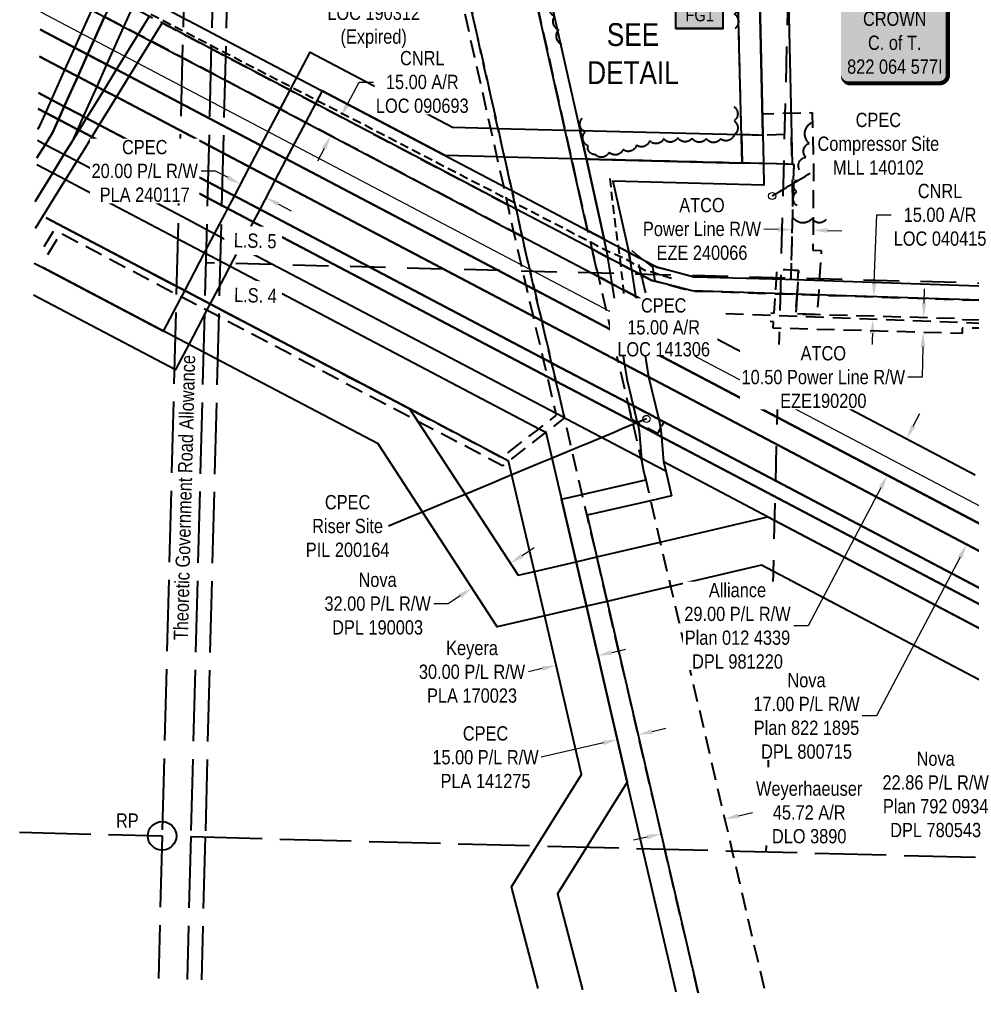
# Model space of a CAD drawing. Extents: x 382831 to 386779, y 6081170 to 6083974.
# Drawn here: x 383467 to 384134, y 6081184 to 6081867 of the extents above; entities that cross this region are included whole.
import ezdxf
from ezdxf.enums import TextEntityAlignment as Align

# ---------------------------------------------------------------- set-up
doc = ezdxf.new("R2010")
doc.units = 0
doc.header["$LTSCALE"] = 5
for name, pattern in [('0', [1, 1, 0]), ('foc-ACCESSROAD', [3.75, 2.5, -1.25]), ('foc-FLOWLINE', [3.75, 2.5, -1.25]), ('foc-LSD', [8, 5, -3]), ('foc-UNSURVEYED', [12.5, 10, -2.5]), ('UG_PIPE', [1.875, 1.25, -0.625])]:
    doc.linetypes.add(name, pattern=pattern)
for name, color, linetype in [('35', 37, 'Continuous'), ('AS-OWNER', 7, 'Continuous'), ('AS-PIPE-UG', 44, 'UG_PIPE'), ('C-AR', 13, 'foc-ACCESSROAD'), ('C-RW', 13, 'Continuous'), ('DETAIL-T', 7, 'Continuous'), ('F-AR', 190, 'foc-ACCESSROAD'), ('F-EZE', 190, 'foc-FLOWLINE'), ('F-RW', 190, 'Continuous'), ('F-WS', 190, 'foc-ACCESSROAD'), ('L-ROAD-T', 7, 'Continuous'), ('L-SECTION-LSD', 7, 'foc-LSD'), ('L-USEC', 7, 'foc-UNSURVEYED'), ('P-TEMP-BLOCKS', 250, 'Continuous'), ('T-BUSH', 110, '0')]:
    doc.layers.add(name, color=color, linetype=linetype)
for name, color, linetype, lineweight in [('AS-GENERAL', 48, 'Continuous', 18), ('C-AR-T', 13, 'Continuous', 9), ('F-AR-T', 190, 'Continuous', 9), ('F-EZE-T', 190, 'Continuous', 9), ('F-RW-T', 190, 'Continuous', 9), ('F-WS-T', 190, 'Continuous', 9)]:
    doc.layers.add(name, color=color, linetype=linetype, lineweight=lineweight)
doc.layers.add('P-75m DRAINAGE AREA', color=7, linetype='Continuous', true_color=0xf1f8f1)
doc.styles.add('100L', font='ARIALN.TTF', dxfattribs={"height": 11})
doc.styles.add('80', font='ARIALN.TTF', dxfattribs={"height": 10})
doc.styles.add('80CG', font='ARIALN.TTF', dxfattribs={"height": 10})
doc.styles.add('80L', font='ARIALN.TTF', dxfattribs={"height": 10})
doc.dimstyles.new('Compass 5 000', dxfattribs={"dimscale": 5, "dimtxt": 9, "dimasz": 2, "dimexe": 0.2, "dimexo": 0.0625, "dimgap": 0.5, "dimtad": 0, "dimtih": 1, "dimtoh": 1, "dimzin": 0, "dimdsep": 46, "dimtxsty": '80CG', "dimcen": 0.1, "dimse1": 1, "dimse2": 1, "dimclrd": 256, "dimclrt": 256, "dimaunit": 1, "dimadec": 4, "dimazin": 0, "dimtfac": 0.06, "dimtofl": 0, "dimtmove": 0, "dimatfit": 1, "dimfxl": 0.2, "dimtolj": 1, "dimtzin": 0, "dimlwd": -1, "dimarcsym": 0})

# ---------------------------------------------------------------- blocks, each defined once
blk = doc.blocks.new('RP')
at = {"layer": '35', "color": 3}
blk.add_circle((0, 0), 10, dxfattribs=at)
at = {"layer": '35', "color": 3, "style": '80'}
blk.add_attdef('RP_001', (-32.36, 5.75), '', height=10, dxfattribs=at)
blk = doc.blocks.new('*D440')
at = {"layer": 'F-RW-T', "transparency": 16777216}
for p, q in [((383910.2, 6081367.82), (383919.94, 6081370.08)), ((383876.18, 6081359.91), (383832.59, 6081349.77))]:
    blk.add_line(p, q, dxfattribs=at)
for points in [[(383909.82, 6081369.44), (383910.58, 6081366.19), (383900.46, 6081365.55)], [(383875.81, 6081361.53), (383876.56, 6081358.28), (383885.92, 6081362.17)]]:
    blk.add_solid(points, dxfattribs=at)
at = {"layer": 'F-RW-T', "transparency": 16777216, "insert": (383793.5, 6081349.77), "char_height": 10, "attachment_point": 5, "style": '80CG'}
blk.add_mtext('\\A1;CPEC\\P15.00 P/L R/W\\PPLA 141275', dxfattribs=at)
blk = doc.blocks.new('*D441')
at = {"layer": 'F-AR-T', "transparency": 16777216}
for p, q in [((383970.85, 6081308.83), (383980.59, 6081311.1)), ((383906.87, 6081293.93), (383897.13, 6081291.66))]:
    blk.add_line(p, q, dxfattribs=at)
for points in [[(383970.47, 6081310.45), (383971.23, 6081307.2), (383961.11, 6081306.56)], [(383906.49, 6081295.55), (383907.24, 6081292.3), (383916.61, 6081296.2)]]:
    blk.add_solid(points, dxfattribs=at)
at = {"layer": 'F-AR-T', "transparency": 16777216, "insert": (384020.34, 6081311.1), "char_height": 10, "attachment_point": 5, "style": '80CG', "bg_fill": 3, "box_fill_scale": 1.1, "bg_fill_color": 256, "bg_fill_true_color": 13158600, "bg_fill_transparency": 0}
blk.add_mtext('\\A1;Weyerhaeuser\\P45.72 A/R\\PDLO 3890', dxfattribs=at)
blk = doc.blocks.new('*D443')
at = {"layer": 'C-AR-T', "transparency": 16777216}
for p, q in [((383696.71, 6081807.32), (383704.89, 6081822.86)), ((383704.89, 6081822.86), (383714.89, 6081822.86)), ((383680.42, 6081776.36), (383675.77, 6081767.52))]:
    blk.add_line(p, q, dxfattribs=at)
for points in [[(383695.24, 6081808.09), (383698.19, 6081806.54), (383692.05, 6081798.47)], [(383678.95, 6081777.14), (383681.9, 6081775.59), (383685.08, 6081785.21)]]:
    blk.add_solid(points, dxfattribs=at)
at = {"layer": 'C-AR-T', "transparency": 16777216, "insert": (383749.19, 6081822.86), "char_height": 10, "attachment_point": 5, "style": '80CG', "bg_fill": 3, "box_fill_scale": 1.1, "bg_fill_color": 256, "bg_fill_true_color": 13158600, "bg_fill_transparency": 0}
blk.add_mtext('\\A1;CNRL\\P15.00 A/R\\PLOC 090693', dxfattribs=at)
blk = doc.blocks.new('*D444')
at = {"layer": 'F-AR-T', "transparency": 16777216}
for p, q in [((383790.81, 6081887.02), (383800.57, 6081889.21)), ((383766.42, 6081881.55), (383751.41, 6081878.18))]:
    blk.add_line(p, q, dxfattribs=at)
for points in [[(383766.06, 6081883.17), (383766.79, 6081879.92), (383776.18, 6081883.74)], [(383790.45, 6081888.65), (383791.18, 6081885.39), (383781.06, 6081884.83)]]:
    blk.add_solid(points, dxfattribs=at)
at = {"layer": 'F-AR-T', "transparency": 16777216, "insert": (383715.13, 6081878.18), "char_height": 10, "attachment_point": 5, "style": '80CG'}
blk.add_mtext('\\A1;Paramount\\P5.00 P/L R/W\\PLOC 190312\\P(Expired)', dxfattribs=at)
blk = doc.blocks.new('*D446')
at = {"layer": 'C-AR-T', "transparency": 16777216}
for p, q in [((384065.95, 6081682.56), (384067.72, 6081729.78)), ((384067.72, 6081729.78), (384077.72, 6081729.78)), ((384064.6, 6081646.58), (384064.23, 6081636.58))]:
    blk.add_line(p, q, dxfattribs=at)
for points in [[(384064.28, 6081682.62), (384067.62, 6081682.49), (384065.57, 6081672.56)], [(384062.93, 6081646.64), (384066.27, 6081646.51), (384064.97, 6081656.57)]]:
    blk.add_solid(points, dxfattribs=at)
at = {"layer": 'C-AR-T', "transparency": 16777216, "insert": (384112.06, 6081729.78), "char_height": 10, "attachment_point": 5, "style": '80CG'}
blk.add_mtext('\\A1;CNRL\\P15.00 A/R\\PLOC 040415', dxfattribs=at)
blk = doc.blocks.new('*D448')
at = {"layer": 'F-EZE-T', "transparency": 16777216}
for p, q in [((384100.83, 6081667.98), (384101.11, 6081677.98)), ((384099.99, 6081637.5), (384099.4, 6081616.11)), ((384099.4, 6081616.11), (384089.4, 6081616.11))]:
    blk.add_line(p, q, dxfattribs=at)
for points in [[(384099.17, 6081668.03), (384102.5, 6081667.93), (384100.56, 6081657.98)], [(384098.32, 6081637.55), (384101.65, 6081637.45), (384100.26, 6081647.5)]]:
    blk.add_solid(points, dxfattribs=at)
at = {"layer": 'F-EZE-T', "transparency": 16777216, "insert": (384030.25, 6081616.11), "char_height": 10, "attachment_point": 5, "style": '80CG', "bg_fill": 3, "box_fill_scale": 1.1, "bg_fill_color": 256, "bg_fill_true_color": 13158600, "bg_fill_transparency": 0}
blk.add_mtext('\\A1;ATCO\\P10.50 Power Line R/W\\PEZE190200', dxfattribs=at)
blk = doc.blocks.new('*D449')
at = {"layer": 'F-RW-T', "transparency": 16777216}
for p, q in [((383881.94, 6081423.24), (383891.68, 6081425.51)), ((383833.27, 6081411.9), (383823.53, 6081409.63))]:
    blk.add_line(p, q, dxfattribs=at)
for points in [[(383881.57, 6081424.86), (383882.32, 6081421.61), (383872.2, 6081420.97)], [(383832.89, 6081413.53), (383833.65, 6081410.28), (383843.01, 6081414.17)]]:
    blk.add_solid(points, dxfattribs=at)
at = {"layer": 'F-RW-T', "transparency": 16777216, "insert": (383784.06, 6081409.63), "char_height": 10, "attachment_point": 5, "style": '80CG'}
blk.add_mtext('\\A1;Keyera\\P30.00 P/L R/W\\PPLA 170023', dxfattribs=at)
blk = doc.blocks.new('*D450')
at = {"layer": 'F-RW-T', "transparency": 16777216}
for p, q in [((383819.26, 6081491.24), (383827.64, 6081496.71)), ((383775.73, 6081462.85), (383767.35, 6081457.39)), ((383767.35, 6081457.39), (383757.35, 6081457.39))]:
    blk.add_line(p, q, dxfattribs=at)
for points in [[(383818.35, 6081492.64), (383820.17, 6081489.85), (383810.88, 6081485.78)], [(383774.82, 6081464.25), (383776.64, 6081461.46), (383784.1, 6081468.32)]]:
    blk.add_solid(points, dxfattribs=at)
at = {"layer": 'F-RW-T', "transparency": 16777216, "insert": (383717.88, 6081457.39), "char_height": 10, "attachment_point": 5, "style": '80CG'}
blk.add_mtext('\\A1;Nova\\P32.00 P/L R/W\\PDPL 190003', dxfattribs=at)
blk = doc.blocks.new('*D451')
at = {"layer": 'F-RW-T', "transparency": 16777216}
for p, q in [((384229.31, 6081458.36), (384233.97, 6081467.21)), ((384209.37, 6081420.44), (384158.51, 6081323.75)), ((384158.51, 6081323.75), (384148.51, 6081323.75))]:
    blk.add_line(p, q, dxfattribs=at)
for points in [[(384227.84, 6081459.13), (384230.79, 6081457.58), (384224.66, 6081449.51)], [(384207.89, 6081421.22), (384210.84, 6081419.67), (384214.02, 6081429.29)]]:
    blk.add_solid(points, dxfattribs=at)
at = {"layer": 'F-RW-T', "transparency": 16777216, "insert": (384108.97, 6081323.75), "char_height": 10, "attachment_point": 5, "style": '80CG'}
blk.add_mtext('\\A1;Nova\\P22.86 P/L R/W\\PPlan 792 0934\\PDPL 780543', dxfattribs=at)
blk = doc.blocks.new('*D452')
at = {"layer": 'F-RW-T', "transparency": 16777216}
for p, q in [((384143.33, 6081522.78), (384147.98, 6081531.63)), ((384126.11, 6081490.04), (384067.56, 6081378.73)), ((384067.56, 6081378.73), (384057.56, 6081378.73))]:
    blk.add_line(p, q, dxfattribs=at)
for points in [[(384141.85, 6081523.55), (384144.8, 6081522), (384138.67, 6081513.93)], [(384124.63, 6081490.82), (384127.58, 6081489.27), (384130.76, 6081498.89)]]:
    blk.add_solid(points, dxfattribs=at)
at = {"layer": 'F-RW-T', "transparency": 16777216, "insert": (384018.47, 6081378.73), "char_height": 10, "attachment_point": 5, "style": '80CG', "bg_fill": 3, "box_fill_scale": 1.1, "bg_fill_color": 256, "bg_fill_true_color": 13158600, "bg_fill_transparency": 0}
blk.add_mtext('\\A1;Nova\\P17.00 P/L R/W\\PPlan 822 1895\\PDPL 800715', dxfattribs=at)
blk = doc.blocks.new('*D453')
at = {"layer": 'F-RW-T', "transparency": 16777216}
for p, q in [((384093.25, 6081581.8), (384097.9, 6081590.65)), ((384070.47, 6081538.5), (384019.63, 6081441.84)), ((384019.63, 6081441.84), (384009.63, 6081441.84))]:
    blk.add_line(p, q, dxfattribs=at)
for points in [[(384091.77, 6081582.58), (384094.72, 6081581.02), (384088.59, 6081572.95)], [(384069, 6081539.28), (384071.95, 6081537.72), (384075.13, 6081547.35)]]:
    blk.add_solid(points, dxfattribs=at)
at = {"layer": 'F-RW-T', "transparency": 16777216, "insert": (383970.09, 6081441.84), "char_height": 10, "attachment_point": 5, "style": '80CG', "bg_fill": 3, "box_fill_scale": 1.1, "bg_fill_color": 256, "bg_fill_true_color": 13158600, "bg_fill_transparency": 0}
blk.add_mtext('\\A1;Alliance\\P29.00 P/L R/W\\PPlan 012 4339\\PDPL 981220', dxfattribs=at)
blk = doc.blocks.new('*D473')
at = {"layer": 'F-RW-T', "transparency": 16777216}
for p, q in [((383604.21, 6081760.52), (383594.21, 6081760.52)), ((383613.07, 6081755.86), (383604.21, 6081760.52)), ((383648.47, 6081737.25), (383657.32, 6081732.6))]:
    blk.add_line(p, q, dxfattribs=at)
for points in [[(383613.84, 6081757.34), (383612.29, 6081754.39), (383621.92, 6081751.21)], [(383649.24, 6081738.73), (383647.69, 6081735.78), (383639.61, 6081741.91)]]:
    blk.add_solid(points, dxfattribs=at)
at = {"layer": 'F-RW-T', "transparency": 16777216, "insert": (383554.67, 6081760.52), "char_height": 10, "attachment_point": 5, "style": '80CG', "bg_fill": 3, "box_fill_scale": 1.1, "bg_fill_color": 256, "bg_fill_true_color": 13158600, "bg_fill_transparency": 0}
blk.add_mtext('\\A1;CPEC\\P20.00 P/L R/W\\PPLA 240117', dxfattribs=at)
blk = doc.blocks.new('Temp_Area5')
at = {"true_color": 0x99e6ff}
h = blk.add_hatch(color=141, dxfattribs=at)
h.dxf.hatch_style = 1
h.paths.add_polyline_path([(-16.83, -9.44), (16.33, -9.44), (16.33, 9.05), (-16.83, 9.05)])
at = {"color": 250}
for points in [[(-17.03, -9.64), (16.53, -9.64), (16.53, 9.25), (-17.03, 9.25)], [(-16.93, -9.54), (16.43, -9.54), (16.43, 9.15), (-16.93, 9.15)]]:
    blk.add_lwpolyline(points, close=True, dxfattribs=at)
at = {"color": 250, "style": '80L'}
blk.add_attdef('TEMPORARY', text='', height=9, dxfattribs=at).set_placement((0, -0.15), align=Align.MIDDLE_CENTER)
blk = doc.blocks.new('*D481')
at = {"layer": 'F-EZE-T', "transparency": 16777216}
for p, q in [((383998.58, 6081719.63), (383988.58, 6081719.88)), ((384033.15, 6081718.76), (384043.15, 6081718.51))]:
    blk.add_line(p, q, dxfattribs=at)
for points in [[(383998.62, 6081721.29), (383998.54, 6081717.96), (384008.58, 6081719.38)], [(384033.2, 6081720.43), (384033.11, 6081717.1), (384023.16, 6081719.01)]]:
    blk.add_solid(points, dxfattribs=at)
at = {"layer": 'F-EZE-T', "transparency": 16777216, "insert": (383945.2, 6081719.88), "char_height": 10, "attachment_point": 5, "style": '80CG'}
blk.add_mtext('\\A1;ATCO\\PPower Line R/W\\PEZE 240066', dxfattribs=at)
blk = doc.blocks.new('*U482')
h = blk.add_hatch(color=59)
edge = h.paths.add_edge_path()
edge.add_line((-31.5, -28.5), (31.5, -28.5))
edge.add_arc((31.5, -22.5), 6, 270, 360)
edge.add_line((37.5, -22.5), (37.5, 21))
edge.add_arc((31.5, 21), 6, 0, 90)
edge.add_line((31.5, 27), (-31.5, 27))
edge.add_arc((-31.5, 21), 6, 90, 180)
edge.add_line((-37.5, 21), (-37.5, -22.5))
edge.add_arc((-31.5, -22.5), 6, 180, 270)
at = {"color": 1, "flags": 128}
blk.add_lwpolyline([(-31.5, -28.5, 3, 3, 0), (31.5, -28.5, 3, 3, 0.414214), (37.5, -22.5, 3, 3, 0), (37.5, 21, 3, 0, 0.414214), (31.5, 27, 0, 0, 0), (-31.5, 27, 0, 0, 0.414214), (-37.5, 21, 0, 0, 0), (-37.5, -22.5, 0, 3, 0.414214)], format="xyseb", close=True, dxfattribs=at)
blk.add_lwpolyline([(-7.47, -4.32, 0, 7.5, 0), (0, 0, 0, 0, 0)], format="xyseb", dxfattribs=at)
at = {"color": 1, "style": '80'}
blk.add_attdef('ENTER_TEXT_001', (-35.99, -5), '', height=10, dxfattribs=at)

msp = doc.modelspace()

# ---------------------------------------------------------------- linework, layer by layer
at = {"layer": 'AS-GENERAL', "flags": 128}
msp.add_lwpolyline([(383896.066, 6081704.851), (383910.304, 6081693.3)], dxfattribs=at)
at = {"layer": 'AS-PIPE-UG', "flags": 128}
for points in [[(383923.793, 6081685.161), (383910.399, 6081689.623), (383905.214, 6081690.861), (383891.487, 6081698.964), (383879.256, 6081704.232), (383558.792, 6081870.282)], [(383890.541, 6081674.655), (383889.509, 6081685.295), (383887.429, 6081702.61), (383886.614, 6081708.062), (383884.371, 6081724.924), (383882.113, 6081744.034), (383880.868, 6081755.99)]]:
    msp.add_lwpolyline(points, dxfattribs=at)
at = {"layer": 'C-AR', "flags": 128}
msp.add_lwpolyline([(383482.757, 6081908.591), (383521.894, 6081887.998), (383523.472, 6081887.168), (383523.824, 6081886.983), (383530.633, 6081883.401), (383532.315, 6081882.516), (383532.717, 6081882.307), (383543.904, 6081876.419), (383546.016, 6081875.309), (383552.115, 6081872.102), (383552.752, 6081871.768), (383558.002, 6081869), (383566.821, 6081864.369), (383580.118, 6081857.369), (383584.459, 6081855.084), (383614.218, 6081839.424), (383814.957, 6081733.799), (383819.141, 6081714.688), (383613.785, 6081822.727), (383584.026, 6081838.383), (383572.241, 6081844.583), (383558.942, 6081851.579), (383550.122, 6081856.22), (383539.863, 6081861.616), (383526.557, 6081868.615), (383517.666, 6081873.293), (383482.324, 6081891.887)], dxfattribs=at)
msp.add_lwpolyline([(384344.712, 6081670.963), (384297.753, 6081649.896), (384267.485, 6081650.639), (384259.245, 6081650.841), (384253.302, 6081650.987), (384250.694, 6081651.05), (384139.303, 6081653.782), (383993.969, 6081659.233), (383919.236, 6081662.038), (383900.863, 6081671.699), (383898.586, 6081672.897), (383884.382, 6081680.369), (383882.105, 6081681.566), (383873.81, 6081685.93), (383872.572, 6081686.588), (383868.03, 6081705.942), (383879.299, 6081700.01), (383895.78, 6081691.336), (383910.01, 6081683.846), (383912.168, 6081683.283), (383938.231, 6081676.468), (383996.961, 6081674.566), (384011.943, 6081674.08), (384190.274, 6081668.304), (384191.562, 6081668.26), (384215.248, 6081667.435), (384221.722, 6081667.22), (384268.822, 6081665.668), (384279.918, 6081665.333), (384283.87, 6081666.118), (384307.922, 6081670.893), (384384.206, 6081705.718), (384385.58, 6081705.722), (384385.165, 6081689.43), (384344.712, 6081670.963)], close=True, dxfattribs=at)
at = {"layer": 'C-RW', "flags": 128}
msp.add_lwpolyline([(383931.111, 6082021.201), (383925.592, 6081901.358), (383904.74, 6081900.909), (383834.851, 6081899.394), (383864.216, 6081768.783), (383876.568, 6081712.74), (383864.984, 6081718.891), (383824.856, 6081898.349), (383824.676, 6081899.177), (383822.785, 6081909.132), (383916.04, 6081911.197), (383920.631, 6082010.869), (383893.974, 6082010.021), (383893.656, 6082020.009), (383931.111, 6082021.201)], close=True, dxfattribs=at)
for points in [[(383546.017, 6081875.311), (383539.863, 6081861.615), (383527.978, 6081835.168), (383521.001, 6081819.643), (383511.618, 6081798.763), (383507.516, 6081789.638), (383503.722, 6081781.192), (383498.06, 6081772.024), (383490.166, 6081759.242), (383477.787, 6081739.196)], [(383477.787, 6081739.196), (383490.166, 6081759.241), (383498.06, 6081772.025), (383503.722, 6081781.192), (383508.635, 6081789.049), (383513.947, 6081797.544), (383525.964, 6081817.036), (383534.9, 6081831.529), (383550.122, 6081856.22), (383558.002, 6081869)], [(383572.077, 6081872.904), (383584.749, 6081866.244), (383585.379, 6081865.913), (383614.507, 6081850.601), (383808.679, 6081748.535), (383812.048, 6081746.758), (383865.006, 6081718.827), (383876.568, 6081712.74), (383893.914, 6081703.608), (383910.401, 6081694.959), (383913.642, 6081693.274), (383939.64, 6081686.429), (384003.576, 6081684.804), (384145.672, 6081679.854)], [(384190.274, 6081668.304), (383938.231, 6081676.468), (383912.168, 6081683.283), (383910.004, 6081683.849), (383895.78, 6081691.336), (383879.299, 6081700.01), (383868.027, 6081705.943), (383814.957, 6081733.799), (383614.218, 6081839.431), (383584.459, 6081855.084), (383580.119, 6081857.372), (383566.821, 6081864.371), (383558.942, 6081851.579), (383543.731, 6081826.884), (383534.802, 6081812.388), (383522.792, 6081792.891), (383517.541, 6081784.364), (383511.918, 6081775.237), (383507.021, 6081767.313), (383499.121, 6081754.531), (383493.748, 6081745.838), (383477.873, 6081720.155)], [(383479.158, 6081769.716), (383484.87, 6081778.962), (383490.044, 6081787.338), (383494.216, 6081796.63), (383498.318, 6081805.758), (383507.696, 6081826.636), (383514.67, 6081842.161), (383526.562, 6081868.608)], [(384490.863, 6081255.216), (384467.585, 6081267.471), (384396.547, 6081304.874), (383991.511, 6081518.118), (383918.3, 6081556.662), (383919.794, 6081550.186), (383902.283, 6081559.395), (383850.261, 6081586.761), (383848.837, 6081587.511), (383842.983, 6081590.589), (383610.932, 6081712.651), (383581.173, 6081728.305), (383517.661, 6081761.714), (383507.021, 6081767.312), (383498.06, 6081772.025), (383484.869, 6081778.962), (383479.471, 6081781.802)]]:
    msp.add_lwpolyline(points, dxfattribs=at)
at = {"layer": 'C-RW'}
for points in [[(383480.337, 6081815.216), (383489.4, 6081810.449), (383498.315, 6081805.76), (383509.093, 6081800.092), (383511.618, 6081798.763), (383513.946, 6081797.54), (383522.791, 6081792.889), (383536.092, 6081785.893), (383582.039, 6081761.727), (383611.798, 6081746.073), (383839.789, 6081626.145), (383841.41, 6081625.293), (383893.309, 6081597.993), (383894.473, 6081597.382), (383894.949, 6081597.131), (383895.799, 6081596.683), (383896.728, 6081596.196), (383911.429, 6081588.466), (383911.978, 6081588.173), (383913.156, 6081587.553), (384390.189, 6081336.629), (384397.268, 6081332.905), (384491.046, 6081283.575)], [(384490.973, 6081272.319), (384396.981, 6081321.761), (384385.535, 6081327.786), (383914.939, 6081575.325), (383913.861, 6081575.895), (383898.526, 6081583.992), (383897.356, 6081584.617), (383896.807, 6081584.913), (383896.327, 6081585.166), (383842.791, 6081613.323), (383836.941, 6081616.398), (383611.511, 6081734.977), (383581.751, 6081750.595), (383530.841, 6081777.377), (383517.543, 6081784.368), (383508.638, 6081789.054), (383507.517, 6081789.641), (383503.581, 6081791.714), (383501.929, 6081792.583), (383494.215, 6081796.633), (383490.334, 6081798.681), (383485.293, 6081801.329), (383480.049, 6081804.087)]]:
    msp.add_lwpolyline(points, dxfattribs=at)
at = {"layer": 'F-AR', "flags": 128}
for points in [[(383942.543, 6081184.829), (383919.947, 6081281.846), (383878.705, 6081458.954), (383871.449, 6081490.107), (383864.634, 6081519.358), (383861.265, 6081533.948), (383848.837, 6081587.511), (383842.791, 6081613.324), (383839.789, 6081626.145), (383832.898, 6081655.572), (383827.77, 6081677.467), (383820.375, 6081709.053), (383819.141, 6081714.688), (383814.957, 6081733.799), (383812.048, 6081746.758), (383780.039, 6081889.366), (383773.91, 6081924.061), (383771.141, 6081988.165), (383771.738, 6082051.41), (383771.905, 6082063.704), (383772.108, 6082078.7), (383772.243, 6082088.671), (383772.262, 6082090.094), (383772.379, 6082098.695), (383772.502, 6082107.79), (383773.502, 6082113.691), (383786.008, 6082187.511), (383787.453, 6082193.539)], [(383834.151, 6082192.312), (383830.805, 6082178.357), (383820.366, 6082116.736), (383819.916, 6082114.096), (383818.147, 6082103.64), (383818.086, 6082099.151), (383817.947, 6082088.891), (383817.816, 6082079.13), (383817.432, 6082050.885), (383817.414, 6082048.935), (383816.848, 6081988.937), (383819.435, 6081929.03), (383821.84, 6081914.106), (383822.788, 6081909.133), (383824.681, 6081899.181), (383824.856, 6081898.35), (383864.969, 6081718.918), (383868.031, 6081705.944), (383872.571, 6081686.59), (383881.152, 6081649.436), (383886.337, 6081627.494), (383893.317, 6081597.964), (383896.002, 6081586.445), (383896.317, 6081585.162), (383902.279, 6081559.393), (383903.412, 6081554.578), (383904.411, 6081550.234), (383905.788, 6081544.251), (383909.158, 6081529.63), (383915.936, 6081500.563), (383923.193, 6081469.406), (383967.156, 6081280.606), (383989.752, 6081183.589)], [(383484.277, 6081707.702), (383491.335, 6081719.121), (383493.969, 6081723.379), (383579.874, 6081678.201), (383609.633, 6081662.549), (383739.9, 6081594.034), (383740.493, 6081593.722), (383804.874, 6081559.86), (383830.995, 6081579.994), (383843.252, 6081589.441), (383842.983, 6081590.589), (383836.941, 6081616.398), (383833.937, 6081629.223), (383827.043, 6081658.65), (383821.918, 6081680.543), (383815.501, 6081707.949), (383813.359, 6081717.729), (383810.077, 6081732.718), (383809.149, 6081736.855), (383806.239, 6081749.817), (383775.138, 6081888.384), (383768.931, 6081923.516), (383766.142, 6081988.081), (383766.741, 6082051.468), (383766.906, 6082063.657), (383771.905, 6082063.704), (383771.738, 6082051.41), (383771.141, 6081988.165), (383773.91, 6081924.061), (383780.039, 6081889.366), (383812.048, 6081746.758), (383814.957, 6081733.799), (383819.141, 6081714.688), (383820.375, 6081709.053), (383827.769, 6081677.467), (383832.897, 6081655.572), (383839.789, 6081626.145), (383842.791, 6081613.324), (383848.837, 6081587.511), (383835.846, 6081577.454), (383809.721, 6081557.311), (383805.372, 6081553.952), (383746.099, 6081585.126), (383745.517, 6081585.431), (383609.489, 6081656.978), (383579.73, 6081672.631), (383495.768, 6081716.791), (383483.543, 6081697.012)]]:
    msp.add_lwpolyline(points, dxfattribs=at)
msp.add_lwpolyline([(383910.402, 6081694.963), (383912.168, 6081683.283), (383910.007, 6081683.848), (383895.793, 6081691.342), (383893.914, 6081703.608), (383910.402, 6081694.963)], close=True, dxfattribs=at)
at = {"layer": 'F-EZE', "flags": 128}
for points in [[(383928.204, 6081958.074), (383983.806, 6081955.513), (383984.945, 6081902.66), (383987.474, 6081800.657), (383987.895, 6081800.646), (384022.511, 6081801.422), (384023.322, 6081765.252), (384022.951, 6081705.131), (384028.841, 6081704.729), (384027.397, 6081683.57), (384026.815, 6081673.084), (384025.799, 6081660.057), (384010.791, 6081660.473), (384011.852, 6081674.082), (384012.43, 6081684.496), (384012.86, 6081690.789), (384007.869, 6081691.129), (384009.721, 6081765.142), (384008.327, 6081765.13), (384007.856, 6081786.095), (383987.872, 6081785.647), (383972.837, 6081786.03), (383969.954, 6081902.313), (383969.117, 6081941.179), (383927.514, 6081943.095)], [(384011.852, 6081674.082), (384010.791, 6081660.473), (384127.774, 6081657.231), (384127.757, 6081656.452), (384255.924, 6081653.463), (384270.124, 6081653.132), (384271.174, 6081653.108), (384344.731, 6081671.759), (384344.712, 6081670.963), (384342.362, 6081576.852), (384342.269, 6081573.108), (384345.084, 6081573.013), (384365.454, 6081557.867), (384337.38, 6081557.84), (384337.319, 6081555.697), (384331.324, 6081555.778), (384331.358, 6081558.245), (384326.865, 6081558.3), (384329.305, 6081656.115), (384327.78, 6081656.636), (384275.477, 6081643.374), (384274.355, 6081647.709), (384271.959, 6081647.092), (384263.929, 6081647.279), (384259.16, 6081647.39), (384249.729, 6081647.61), (384139.22, 6081650.417), (384127.629, 6081650.458), (384127.55, 6081646.74), (383995.095, 6081650.411), (383995.386, 6081654.904), (383992.903, 6081655.085), (383993.207, 6081659.262), (383993.339, 6081661.065), (383995.795, 6081660.886), (383996.871, 6081674.568), (383997.437, 6081684.96), (383997.905, 6081691.809), (384003.744, 6081691.411), (384012.86, 6081690.789), (384012.43, 6081684.496), (384011.852, 6081674.082)]]:
    msp.add_lwpolyline(points, close=True, dxfattribs=at)
at = {"layer": 'F-RW'}
msp.add_line((384494.194, 6081326.923), (383481.488, 6081859.621), dxfattribs=at)
at = {"layer": 'F-RW', "flags": 128}
for points in [[(383998.845, 6082187.983), (384001.174, 6082084.087), (384001.949, 6082049.55), (384002.285, 6082034.559), (384008.327, 6081765.13), (384005.614, 6081765.227), (383988.32, 6081765.665), (383973.333, 6081766.021), (383864.183, 6081768.843), (383859.646, 6081788.975), (383952.828, 6081786.539), (383972.837, 6081786.03), (383987.872, 6081785.647), (383982.3, 6082034.13), (383981.964, 6082049.121), (383981.167, 6082084.613), (383978.838, 6082188.509)], [(383978.837, 6082188.509), (383981.167, 6082084.596), (383981.964, 6082049.104), (383982.299, 6082034.113), (383988.319, 6081765.661), (383988.657, 6081750.619), (383882.774, 6081753.316), (383893.914, 6081703.608), (383895.82, 6081691.356), (383898.724, 6081672.824), (383904.419, 6081637.138), (383907.712, 6081616.234), (383914.929, 6081586.619), (383916.241, 6081580.523), (383916.888, 6081574.308), (383918.321, 6081556.786), (383919.793, 6081550.384), (383923.758, 6081532.864), (383909.172, 6081529.554), (383864.641, 6081519.329), (383871.451, 6081490.087), (383878.707, 6081458.93), (383919.947, 6081281.846), (383942.543, 6081184.829)], [(383927.081, 6081185.235), (383904.512, 6081282.252), (383892.864, 6081332.336), (383864.202, 6081455.548), (383856.955, 6081486.704), (383846.759, 6081530.536), (383861.273, 6081533.904), (383905.798, 6081544.207), (383904.421, 6081550.241), (383903.429, 6081554.59), (383903.108, 6081558.962), (383901.533, 6081578.312), (383900.398, 6081583.008), (383900.115, 6081584.182), (383897.286, 6081595.9), (383893.049, 6081613.449), (383891.234, 6081624.879), (383887.908, 6081645.822), (383882.155, 6081681.592), (383879.301, 6081700.011), (383879.167, 6081700.875), (383876.568, 6081712.74), (383864.201, 6081768.783), (383973.333, 6081766.004), (383969.954, 6081902.313)], [(383482.324, 6081891.885), (383517.665, 6081873.291), (383526.557, 6081868.614), (383539.863, 6081861.615), (383550.122, 6081856.218), (383558.942, 6081851.578), (383572.241, 6081844.583), (383584.026, 6081838.383), (383613.785, 6081822.727), (383819.141, 6081714.688), (383839.364, 6081704.048), (383872.237, 6081686.773), (383873.81, 6081685.93), (383882.105, 6081681.566), (383884.382, 6081680.368), (383898.586, 6081672.896), (383900.863, 6081671.699), (383919.232, 6081662.038), (383924.936, 6081659.038), (384136.692, 6081547.658)], [(384491.337, 6081328.426), (384398.41, 6081377.311), (383903.988, 6081637.366), (383887.508, 6081646.033), (383882.503, 6081648.667), (383881.107, 6081649.402), (383827.768, 6081677.466), (383612.949, 6081790.477), (383583.19, 6081806.131), (383557.03, 6081819.889), (383543.731, 6081826.884), (383534.9, 6081831.529), (383527.978, 6081835.168), (383514.661, 6081842.172), (383505.771, 6081846.849), (383481.488, 6081859.622)], [(383481.488, 6081859.622), (383505.771, 6081846.849), (383514.661, 6081842.172), (383527.978, 6081835.168), (383534.9, 6081831.529), (383543.731, 6081826.884), (383557.03, 6081819.889), (383583.19, 6081806.131), (383612.949, 6081790.477), (383827.768, 6081677.466), (383881.107, 6081649.402), (383882.503, 6081648.667), (383887.508, 6081646.033), (383903.988, 6081637.366), (384398.41, 6081377.311), (384491.337, 6081328.426)], [(384491.213, 6081309.299), (384397.923, 6081358.374), (383907.162, 6081616.504), (383890.682, 6081625.169), (383887.608, 6081626.788), (383886.31, 6081627.473), (383832.897, 6081655.571), (383612.458, 6081771.541), (383582.699, 6081787.195), (383548.101, 6081805.39), (383534.801, 6081812.386), (383525.963, 6081817.033), (383521.001, 6081819.642), (383507.69, 6081826.644), (383498.789, 6081831.325), (383480.997, 6081840.684)], [(383480.049, 6081804.087), (383485.293, 6081801.329), (383490.334, 6081798.681), (383494.215, 6081796.633), (383501.929, 6081792.583), (383503.581, 6081791.714), (383507.517, 6081789.641), (383508.638, 6081789.054), (383517.543, 6081784.368), (383530.841, 6081777.377), (383581.751, 6081750.595), (383611.511, 6081734.977), (383836.941, 6081616.398), (383842.791, 6081613.323), (383896.327, 6081585.166), (383896.807, 6081584.913), (383897.356, 6081584.617), (383898.526, 6081583.992), (383913.861, 6081575.895), (383914.939, 6081575.325), (384385.535, 6081327.786), (384396.981, 6081321.761), (384490.973, 6081272.319)], [(383479.038, 6081765.096), (383490.167, 6081759.244), (383499.124, 6081754.537), (383509.764, 6081748.943), (383580.74, 6081711.618), (383610.499, 6081695.965), (383830.995, 6081579.994), (383835.846, 6081577.452), (383856.955, 6081486.704), (383864.202, 6081455.548), (383892.863, 6081332.336), (383862.241, 6081283.364), (383843.973, 6081254.16), (383861.49, 6081186.958)], [(383485.654, 6081727.751), (383493.969, 6081723.379), (383579.874, 6081678.201), (383609.633, 6081662.549), (383739.9, 6081594.034), (383740.493, 6081593.722), (383746.099, 6081585.126), (383816.313, 6081477.455), (383827.744, 6081480), (383856.951, 6081486.774), (383871.447, 6081490.156), (383915.94, 6081500.566), (383991.404, 6081518.174), (384396.547, 6081304.874), (384467.585, 6081267.471), (384490.863, 6081255.216)], [(383830.295, 6081187.778), (383811.703, 6081259.102), (383827.452, 6081284.279), (383860.862, 6081337.706), (383835.005, 6081448.739), (383827.751, 6081479.886), (383809.721, 6081557.311), (383804.874, 6081559.86), (383739.9, 6081594.034), (383609.633, 6081662.549), (383579.874, 6081678.201), (383493.969, 6081723.379), (383485.654, 6081727.751)], [(384490.629, 6081219.199), (384395.633, 6081269.367), (384395.282, 6081269.376), (383986.982, 6081484.365), (383923.199, 6081469.41), (383878.702, 6081459.001), (383864.198, 6081455.62), (383834.998, 6081448.851), (383801.77, 6081441.226), (383718.247, 6081569.292), (383608.709, 6081626.897), (383578.95, 6081642.546), (383483.258, 6081692.863)]]:
    msp.add_lwpolyline(points, dxfattribs=at)
at = {"layer": 'F-RW'}
for points in [[(383479.678, 6081789.774), (383481.225, 6081792.28), (383485.293, 6081801.327), (383489.4, 6081810.45), (383498.789, 6081831.325), (383505.772, 6081846.849), (383517.665, 6081873.292), (383523.825, 6081886.986), (383527.957, 6081896.124), (383530.88, 6081894.585), (383536.832, 6081891.453), (383532.719, 6081882.312), (383526.557, 6081868.615), (383514.661, 6081842.173), (383507.69, 6081826.645), (383498.316, 6081805.761), (383494.215, 6081796.631), (383490.044, 6081787.338), (383484.869, 6081778.962), (383479.158, 6081769.717)], [(383477.245, 6081695.925), (383481.37, 6081693.756), (383567.826, 6081648.3), (383579.544, 6081670.594), (383580.388, 6081672.2), (383582.714, 6081676.624), (383596.667, 6081703.17), (383603.634, 6081716.424), (383611.284, 6081730.98), (383612.956, 6081734.159), (383617.588, 6081742.972), (383628.221, 6081763.202), (383636.128, 6081778.244), (383649.592, 6081803.859), (383656.562, 6081817.121), (383661.238, 6081826.017), (383670.54, 6081843.713), (383770.465, 6081791.191), (383797.05, 6081790.513), (383802.204, 6081790.382), (383849.227, 6081789.183), (383859.597, 6081788.979), (383952.821, 6081786.546), (383972.837, 6081786.037), (383973.333, 6081766.021), (383864.155, 6081768.834), (383853.723, 6081769.068), (383806.72, 6081770.264), (383801.566, 6081770.395), (383765.299, 6081771.318), (383678.934, 6081816.716), (383674.255, 6081807.812), (383667.284, 6081794.551), (383653.821, 6081768.935), (383645.914, 6081753.893), (383635.282, 6081733.664), (383630.649, 6081724.851), (383621.328, 6081707.116), (383614.361, 6081693.863), (383610.112, 6081685.781), (383600.409, 6081667.317), (383598.083, 6081662.892), (383585.522, 6081638.995), (383578.373, 6081625.393), (383576.221, 6081621.3), (383476.667, 6081673.633)], [(383480.997, 6081840.684), (383498.789, 6081831.325), (383507.69, 6081826.644), (383521.001, 6081819.642), (383525.963, 6081817.033), (383534.801, 6081812.386), (383548.101, 6081805.39), (383582.699, 6081787.195), (383612.458, 6081771.541), (383832.897, 6081655.571), (383886.31, 6081627.473), (383887.608, 6081626.788), (383890.682, 6081625.169), (383907.162, 6081616.504), (384397.923, 6081358.374), (384491.213, 6081309.299)], [(384491.046, 6081283.575), (384397.268, 6081332.904), (384390.188, 6081336.628), (383913.156, 6081587.553), (383911.978, 6081588.173), (383911.428, 6081588.465), (383896.728, 6081596.196), (383895.799, 6081596.683), (383894.949, 6081597.131), (383894.473, 6081597.382), (383893.309, 6081597.993), (383841.409, 6081625.293), (383839.789, 6081626.145), (383611.798, 6081746.073), (383582.039, 6081761.727), (383536.092, 6081785.892), (383522.791, 6081792.887), (383513.945, 6081797.539), (383511.618, 6081798.762), (383509.093, 6081800.091), (383498.315, 6081805.759), (383489.4, 6081810.448), (383480.337, 6081815.214)]]:
    msp.add_lwpolyline(points, dxfattribs=at)
at = {"layer": 'F-WS', "flags": 128}
for points in [[(383913.556, 6081693.238), (383939.597, 6081686.488), (384007.711, 6081684.784), (384009.721, 6081765.142), (383864.216, 6081768.783), (383876.496, 6081712.737)], [(383916.212, 6081580.475), (383914.14, 6081576.555), (383913.647, 6081576.823), (383900.115, 6081584.182), (383896.631, 6081586.078), (383896.004, 6081586.447), (383893.314, 6081597.978), (383894.473, 6081597.382), (383894.949, 6081597.13), (383895.799, 6081596.683), (383896.728, 6081596.196), (383897.287, 6081595.901), (383911.428, 6081588.465), (383911.978, 6081588.173), (383913.156, 6081587.553), (383914.607, 6081586.789), (383914.929, 6081586.62), (383918.456, 6081584.764), (383916.212, 6081580.475)]]:
    msp.add_lwpolyline(points, close=True, dxfattribs=at)
at = {"layer": 'L-SECTION-LSD'}
for p, q in [((384010.731, 6082087.677), (383989.966, 6081283.583)), ((384403.297, 6081675.037), (383597.403, 6081696.214))]:
    msp.add_line(p, q, dxfattribs=at)
at = {"layer": 'L-USEC'}
for p, q in [((383587.721, 6082098.787), (383566.88, 6081294.697)), ((383607.824, 6082098.266), (383586.983, 6081294.176)), ((383617.88, 6082098.005), (383597.04, 6081293.916)), ((383466.914, 6081297.323), (383566.88, 6081294.697)), ((383566.88, 6081294.697), (383564.284, 6081194.732)), ((383586.983, 6081294.175), (383584.387, 6081194.204)), ((383586.983, 6081294.169), (384392.953, 6081272.997)), ((383597.04, 6081293.914), (383594.444, 6081193.939))]:
    msp.add_line(p, q, dxfattribs=at)
at = {"layer": 'P-75m DRAINAGE AREA', "flags": 128}
msp.add_lwpolyline([(384008.909, 6081736.039), (384008.548, 6081754.302)], dxfattribs=at)
at = {"layer": 'T-BUSH', "flags": 128}
for points in [[(383968.694, 6081860.455, 0.5205671), (383968.029, 6081870.43, 0.5205671), (383967.364, 6081880.404, 0.5205671), (383966.698, 6081890.379, 0.5205671), (383961.029, 6081896.279, 0.5205671), (383951.302, 6081898.048, 0.5205671), (383941.325, 6081897.421, 0.5205671), (383931.348, 6081896.794, 0.5205671), (383921.371, 6081896.168, 0.5205671), (383911.394, 6081895.541, 0.5205671), (383901.434, 6081894.693, 0.5205671), (383891.476, 6081893.818, 0.5205671), (383881.691, 6081895.437, 0.5205671), (383871.882, 6081897.007, 0.5205671), (383861.889, 6081896.758, 0.5205671), (383852.131, 6081895.195, 0.5205671), (383842.414, 6081892.989, 0.5205671), (383836.499, 6081888.417, 0.5205671), (383839.229, 6081878.801, 0.5205671), (383841.96, 6081869.185, 0.5205671), (383844.691, 6081859.568, 0.5205671), (383846.884, 6081849.241, 0.5205671)], [(383967.511, 6081805.611, -0.5205671), (383967.735, 6081795.617, -0.5205671), (383967.741, 6081785.772, -0.5205671), (383958.241, 6081782.996, -0.5205671), (383948.246, 6081783.152, -0.5205671), (383938.253, 6081783.448, -0.5205671), (383928.261, 6081783.744, -0.5205671), (383918.325, 6081783.037, -0.5205671), (383908.427, 6081781.634, -0.5205671), (383899.312, 6081778.519, -0.5205671), (383889.959, 6081775.46, -0.5205671), (383880.143, 6081773.57, -0.5205671), (383870.27, 6081772.083, -0.5205671), (383865.408, 6081778.102, -0.5205671), (383863.311, 6081787.876, -0.5205671), (383861.254, 6081797.461, -0.5205671)], [(384013.566, 6081761.289, -0.5205671), (384017.875, 6081770.256, -0.5205671), (384020.247, 6081779.96, -0.5205671), (384022.08, 6081794.459, -0.5205671)], [(384011.907, 6081736.098, -0.5205671), (384011.71, 6081746.093, -0.5205671), (384011.546, 6081754.361, -0.5205671)], [(384032.247, 6081726.596, -0.5205671), (384022.265, 6081727.13, -0.5205671), (384008.96, 6081728.127, -0.5205671)]]:
    msp.add_lwpolyline(points, format="xyb", dxfattribs=at)

# ---------------------------------------------------------------- block references
at = {"xscale": 0.999657, "yscale": 0.999657, "zscale": 0.999657}
msp.add_blockref('RP', (383566.88, 6081294.697), dxfattribs=at).add_auto_attribs({'RP_001': 'RP'})
at = {"layer": 'AS-OWNER', "color": 3}
ref = msp.add_blockref('*U482', (384080.092, 6081850.448), dxfattribs=dict(at, xscale=0.999657, yscale=0.999657, zscale=0.999657))
ref.add_attrib('ENTER_TEXT_001', 'CROWN', (384058.039, 6081862.217), dxfattribs={"layer": '0', "color": 1, "height": 9.9966, "style": '80'})
ref.add_attrib('ENTER_TEXT_002', 'C. of T.', (384061.534, 6081845.378), dxfattribs={"layer": '0', "color": 1, "height": 9.9966, "style": '80'})
ref.add_attrib('ENTER_TEXT_003', '822 064 577I', (384046.931, 6081828.677), dxfattribs={"layer": '0', "color": 1, "height": 9.99657, "style": '80'})
at = {"layer": 'P-TEMP-BLOCKS', "xscale": 0.999657, "yscale": 0.999657, "zscale": 0.999657}
msp.add_blockref('Temp_Area5', (383943.596, 6081870.016), dxfattribs=at).add_auto_attribs({'TEMPORARY': 'FG1'})

# ---------------------------------------------------------------- texts
at = {"layer": 'DETAIL-T', "color": 3, "insert": (383896.855, 6081842.758), "char_height": 15.9945, "width": 63.6143, "attachment_point": 5, "style": '80CG'}
msp.add_mtext('SEE\\PDETAIL', dxfattribs=at)
at = {"layer": 'F-WS-T', "char_height": 10, "attachment_point": 2, "style": '80L'}
for s, width, insert in [('CPEC\\PCompressor Site\\PMLL 140102', 93.40333, (384068.808, 6081801.314)), ('CPEC\\PRiser Site\\PPIL 200164', 80.78254, (383696.847, 6081533.504))]:
    msp.add_mtext_dynamic_manual_height_columns(s, width=width, gutter_width=49.983, heights=[0], dxfattribs=dict(at, insert=insert))
at = {"layer": 'L-ROAD-T', "style": '80L'}
msp.add_text('Theoretic Government Road Allowance', height=9.99657, rotation=88.515305, dxfattribs=at).set_placement((383582.505, 6081531.709), align=Align.MIDDLE_CENTER)

# ---------------------------------------------------------------- dimensions: what is measured, and where the dimension line sits
at = {"layer": 'C-AR-T'}
dim = msp.add_linear_dim(base=(384064.975, 6081656.57), p1=(384108.407, 6081670.956), p2=(384107.807, 6081654.963), angle=267.851828, text='CNRL\\P15.00 A/R\\PLOC 040415', dimstyle='Compass 5 000', dxfattribs=at)
dim.commit()
dim.dimension.update_dxf_attribs({"geometry": '*D446', "text_midpoint": (384112.056, 6081729.782), "dimtype": 161})
at = {"layer": 'F-RW-T'}
for base, p1, p2, angle, text, picture, middle in [((383784.103, 6081468.316), (383805.924, 6081493.385), (383779.144, 6081475.919), 213.111938, 'Nova\\P32.00 P/L R/W\\PDPL 190003', '*D450', (383717.879, 6081457.39)), ((384214.024, 6081429.293), (384224.949, 6081449.355), (384214.315, 6081429.14), 242.255109, 'Nova\\P22.86 P/L R/W\\PPlan 792 0934\\PDPL 780543', '*D451', (384108.967, 6081323.747)), ((383843.008, 6081414.171), (383876.359, 6081403.128), (383847.163, 6081396.329), 193.109216, 'Keyera\\P30.00 P/L R/W\\PPLA 170023', '*D449', (383784.058, 6081409.635))]:
    dim = msp.add_linear_dim(base=base, p1=p1, p2=p2, angle=angle, text=text, dimstyle='Compass 5 000', dxfattribs=at)
    dim.commit()
    dim.dimension.update_dxf_attribs({"geometry": picture, "text_midpoint": middle, "dimtype": 161})

# ---------------------------------------------------------------- leaders
at = {"layer": 'F-AR-T', "path_type": 1}
msp.add_leader([(383900.746, 6081694.999), (383905.623, 6081675.248)], dimstyle='Compass 5 000', override={"dimgap": 0.5, "dimtad": 0}, dxfattribs=at)
at = {"layer": 'F-WS-T', "path_type": 1}
for points in [[(383994.395, 6081743.037), (384021.09, 6081758.992)], [(383906.292, 6081586.839), (383725.503, 6081511.59)]]:
    msp.add_leader(points, dimstyle='Compass 5 000', override={"dimgap": 0.5, "dimtad": 0, "dimldrblk": 'Small'}, dxfattribs=at)

# ---------------------------------------------------------------- next in the draw order: texts
at = {"layer": 'L-SECTION-LSD', "char_height": 9.99657, "attachment_point": 1, "rotation": 358.494718, "style": '100L', "bg_fill": 3, "box_fill_scale": 1.5, "bg_fill_color": 256, "bg_fill_transparency": 0}
for s, width, insert in [('\\pi1.75797;L.S. 5', 30.39071, (383615.499, 6081717.112)), ('\\pi1.98533;L.S. 4', 30.52942, (383615.499, 6081678.841))]:
    msp.add_mtext_dynamic_manual_height_columns(s, width=width, gutter_width=54.981, heights=[0], dxfattribs=dict(at, insert=insert))

# ---------------------------------------------------------------- next in the draw order: linework, layer by layer
at = {"layer": 'C-AR-T'}
msp.add_line((384494.275, 6081339.306), (383481.806, 6081871.879), dxfattribs=at)

# ---------------------------------------------------------------- next in the draw order: texts
at = {"layer": 'F-AR-T', "insert": (383918.346, 6081671.366), "char_height": 10, "width": 75.16821, "attachment_point": 2, "line_spacing_factor": 0.921776, "style": '80L', "bg_fill": 3, "box_fill_scale": 1, "bg_fill_color": 256, "bg_fill_transparency": 0}
msp.add_mtext('CPEC \\P15.00 A/R \\PLOC 141306 ', dxfattribs=at)

# ---------------------------------------------------------------- next in the draw order: dimensions: what is measured, and where the dimension line sits
at = {"layer": 'C-AR-T'}
dim = msp.add_linear_dim(base=(383692.055, 6081798.468), p1=(383647.256, 6081805.117), p2=(383654.23, 6081818.371), angle=62.247531, text='CNRL\\P15.00 A/R\\PLOC 090693', dimstyle='Compass 5 000', override={"dimtfill": 1}, dxfattribs=at)
dim.commit()
dim.dimension.update_dxf_attribs({"geometry": '*D443', "text_midpoint": (383749.188, 6081822.857), "dimtype": 161})
at = {"layer": 'F-AR-T'}
dim = msp.add_aligned_dim(p1=(383915.809, 6081299.617), p2=(383960.316, 6081309.98), distance=-3.512, text='Weyerhaeuser\\P45.72 A/R\\PDLO 3890', dimstyle='Compass 5 000', override={"dimtfill": 1}, dxfattribs=at)
dim.commit()
dim.dimension.update_dxf_attribs({"geometry": '*D441', "text_midpoint": (384020.339, 6081311.096)})
at = {"layer": 'F-EZE-T'}
dim = msp.add_linear_dim(base=(384100.265, 6081647.496), p1=(384084.327, 6081658.435), p2=(384084.037, 6081647.946), angle=268.412647, text='ATCO\\P10.50 Power Line R/W\\PEZE190200', dimstyle='Compass 5 000', override={"dimtfill": 1}, dxfattribs=at)
dim.commit()
dim.dimension.update_dxf_attribs({"geometry": '*D448', "text_midpoint": (384030.255, 6081616.107), "dimtype": 161})

# ---------------------------------------------------------------- next in the draw order: dimensions: what is measured, and where the dimension line sits
at = {"layer": 'F-AR-T'}
dim = msp.add_linear_dim(base=(383776.181, 6081883.736), p1=(383796.308, 6081816.883), p2=(383791.432, 6081815.789), angle=192.650453, text='Paramount\\P5.00 P/L R/W\\PLOC 190312\\P(Expired)', dimstyle='Compass 5 000', dxfattribs=at)
dim.commit()
dim.dimension.update_dxf_attribs({"geometry": '*D444', "text_midpoint": (383715.126, 6081878.176), "dimtype": 161})
at = {"layer": 'F-EZE-T'}
dim = msp.add_linear_dim(base=(384008.576, 6081719.377), p1=(384022.997, 6081712.613), p2=(384008.416, 6081712.978), angle=178.566689, text='ATCO\\PPower Line R/W\\PEZE 240066', dimstyle='Compass 5 000', dxfattribs=at)
dim.commit()
dim.dimension.update_dxf_attribs({"geometry": '*D481', "text_midpoint": (383945.196, 6081719.877), "dimtype": 161})
at = {"layer": 'F-RW-T'}
dim = msp.add_aligned_dim(p1=(383640.692, 6081743.957), p2=(383622.995, 6081753.259), distance=2.315, text='CPEC\\P20.00 P/L R/W\\PPLA 240117', dimstyle='Compass 5 000', override={"dimtfill": 1}, dxfattribs=at)
dim.commit()
dim.dimension.update_dxf_attribs({"geometry": '*D473', "text_midpoint": (383554.675, 6081760.515)})
dim = msp.add_linear_dim(base=(384130.763, 6081498.895), p1=(384142.18, 6081512.082), p2=(384134.273, 6081497.049), angle=242.256582, text='Nova\\P17.00 P/L R/W\\PPlan 822 1895\\PDPL 800715', dimstyle='Compass 5 000', override={"dimtfill": 1}, dxfattribs=at)
dim.commit()
dim.dimension.update_dxf_attribs({"geometry": '*D452', "text_midpoint": (384018.475, 6081378.733), "dimtype": 161})
dim = msp.add_linear_dim(base=(383885.923, 6081362.171), p1=(383902.693, 6081355.943), p2=(383888.159, 6081352.562), angle=193.095224, text='CPEC\\P15.00 P/L R/W\\PPLA 141275', dimstyle='Compass 5 000', dxfattribs=at)
dim.commit()
dim.dimension.update_dxf_attribs({"geometry": '*D440', "text_midpoint": (383793.504, 6081349.765), "dimtype": 161})

# ---------------------------------------------------------------- next in the draw order: dimensions: what is measured, and where the dimension line sits
dim = msp.add_linear_dim(base=(384075.128, 6081547.35), p1=(384087.328, 6081573.615), p2=(384073.863, 6081548.015), angle=242.256686, text='Alliance\\P29.00 P/L R/W\\PPlan 012 4339\\PDPL 981220', dimstyle='Compass 5 000', override={"dimtfill": 1}, dxfattribs=at)
dim.commit()
dim.dimension.update_dxf_attribs({"geometry": '*D453', "text_midpoint": (383970.094, 6081441.844), "dimtype": 161})

doc.saveas('drawing.dxf')
